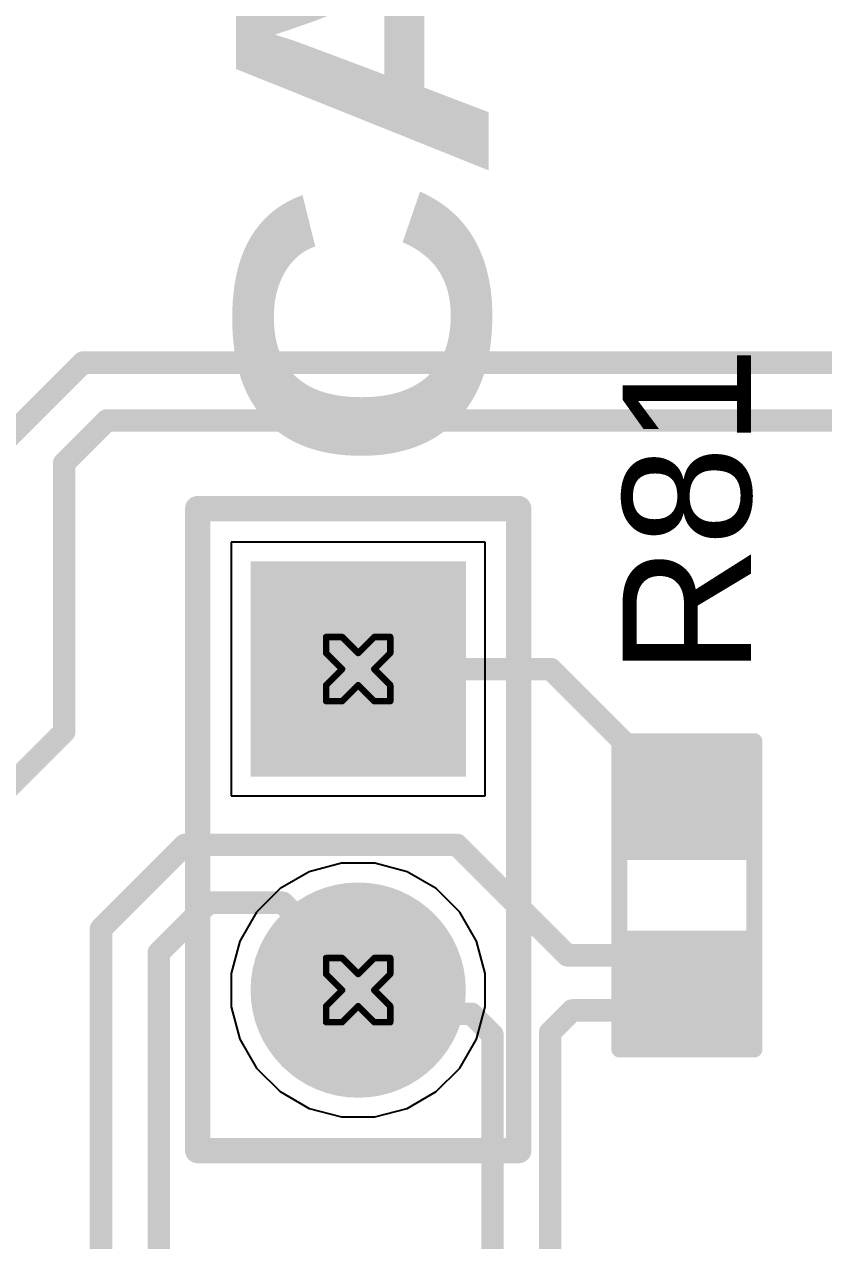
# Model space of a CAD drawing. Header units: inches. Extents: x -3 to 5259, y -3 to 5282.
# Drawn here: x 133.91 to 140.24, y 22.2 to 31.83 of the extents above; entities that cross this region are included whole.
import ezdxf

# ---------------------------------------------------------------- set-up
doc = ezdxf.new("R2010")
doc.units = ezdxf.units.IN
for name, color, linetype in [('Bottom Layer', 5, 'Continuous'), ('Bottom Solder', 6, 'Continuous'), ('Drill Drawing', 1, 'Continuous'), ('Layer 1', 16, 'Continuous'), ('Layer 2', 76, 'Continuous'), ('Multi-Layer', 9, 'Continuous'), ('Pad Holes', 156, 'Continuous'), ('Top Layer', 1, 'Continuous'), ('Top Overlay', 2, 'Continuous'), ('Top Paste', 8, 'Continuous'), ('Top Solder', 216, 'Continuous')]:
    doc.layers.add(name, color=color, linetype=linetype)
doc.styles.add('Arial', font='', dxfattribs={"height": 0.2})
doc.styles.add('Arial Black_Bold', font='', dxfattribs={"height": 0.2})
doc.styles.get('Arial').set_extended_font_data('Arial')
doc.styles.get('Arial Black_Bold').set_extended_font_data('Arial Black', bold=True)

# ---------------------------------------------------------------- blocks, each defined once
blk = doc.blocks.new('R___0603_79')
at = {"layer": 'Top Layer'}
for points in [[(-0.381, 0.4445), (-0.381, -0.4445), (-1.143, -0.4445), (-1.143, 0.4445)], [(1.143, 0.4445), (1.143, -0.4445), (0.381, -0.4445), (0.381, 0.4445)]]:
    blk.add_hatch(color=1, dxfattribs=at).paths.add_polyline_path(points)
at = {"layer": 'Top Paste'}
for points in [[(-0.381, 0.4445), (-0.381, -0.4445), (-1.143, -0.4445), (-1.143, 0.4445)], [(1.143, 0.4445), (1.143, -0.4445), (0.381, -0.4445), (0.381, 0.4445)]]:
    blk.add_hatch(color=8, dxfattribs=at).paths.add_polyline_path(points)
at = {"layer": 'Top Solder'}
for points in [[(-0.2794, 0.5461), (-0.2794, -0.5461), (-1.2446, -0.5461), (-1.2446, 0.5461)], [(1.2446, 0.5461), (1.2446, -0.5461), (0.2794, -0.5461), (0.2794, 0.5461)]]:
    blk.add_hatch(color=216, dxfattribs=at).paths.add_polyline_path(points)
at = {"layer": 'Top Overlay'}
for points in [[(1.2192, 0.5334, 0.127, 0.127, 0), (-1.2192, 0.5334, 0.127, 0.127, 0)], [(-1.2192, -0.5334, 0.127, 0.127, 0), (-1.2192, 0.5334, 0.127, 0.127, 0)], [(1.2192, -0.5334, 0.127, 0.127, 0), (1.2192, 0.5334, 0.127, 0.127, 0)], [(1.2192, -0.5334, 0.127, 0.127, 0), (-1.2192, -0.5334, 0.127, 0.127, 0)]]:
    blk.add_lwpolyline(points, format="xyseb", dxfattribs=at)
for points in [[(-1.25095, 0.5334, 0.0635, 0.0635, 1), (-1.18745, 0.5334, 0.0635, 0.0635, 1)], [(-1.25095, 0.5334, 0.0635, 0.0635, 1), (-1.18745, 0.5334, 0.0635, 0.0635, 1)], [(1.18745, 0.5334, 0.0635, 0.0635, 1), (1.25095, 0.5334, 0.0635, 0.0635, 1)], [(1.18745, 0.5334, 0.0635, 0.0635, 1), (1.25095, 0.5334, 0.0635, 0.0635, 1)], [(-1.25095, -0.5334, 0.0635, 0.0635, 1), (-1.18745, -0.5334, 0.0635, 0.0635, 1)], [(-1.25095, -0.5334, 0.0635, 0.0635, 1), (-1.18745, -0.5334, 0.0635, 0.0635, 1)], [(1.18745, -0.5334, 0.0635, 0.0635, 1), (1.25095, -0.5334, 0.0635, 0.0635, 1)], [(1.18745, -0.5334, 0.0635, 0.0635, 1), (1.25095, -0.5334, 0.0635, 0.0635, 1)]]:
    blk.add_lwpolyline(points, format="xyseb", close=True, dxfattribs=at)
blk = doc.blocks.new('HDR1X2__187')
at = {"layer": 'Bottom Layer'}
blk.add_hatch(color=5, dxfattribs=at).paths.add_polyline_path([(-0.75, 0.75), (0.75, 0.75), (0.75, -0.75), (-0.75, -0.75)])
h = blk.add_hatch(color=5, dxfattribs=at)
edge = h.paths.add_edge_path()
edge.add_arc((2.54, 0), 0.75, 0, 360)
at = {"layer": 'Bottom Solder'}
blk.add_hatch(color=6, dxfattribs=at).paths.add_polyline_path([(-0.8516, 0.8516), (0.8516, 0.8516), (0.8516, -0.8516), (-0.8516, -0.8516)])
h = blk.add_hatch(color=6, dxfattribs=at)
edge = h.paths.add_edge_path()
edge.add_arc((2.54, 0), 0.8516, 0, 360)
at = {"layer": 'Layer 1'}
blk.add_hatch(color=16, dxfattribs=at).paths.add_polyline_path([(-0.75, 0.75), (0.75, 0.75), (0.75, -0.75), (-0.75, -0.75)])
h = blk.add_hatch(color=16, dxfattribs=at)
edge = h.paths.add_edge_path()
edge.add_arc((2.54, 0), 0.75, 0, 360)
at = {"layer": 'Layer 2'}
blk.add_hatch(color=76, dxfattribs=at).paths.add_polyline_path([(-0.75, 0.75), (0.75, 0.75), (0.75, -0.75), (-0.75, -0.75)])
h = blk.add_hatch(color=76, dxfattribs=at)
edge = h.paths.add_edge_path()
edge.add_arc((2.54, 0), 0.75, 0, 360)
at = {"layer": 'Multi-Layer'}
blk.add_hatch(color=9, dxfattribs=at).paths.add_polyline_path([(-0.75, 0.75), (0.75, 0.75), (0.75, -0.75), (-0.75, -0.75)])
h = blk.add_hatch(color=9, dxfattribs=at)
edge = h.paths.add_edge_path()
edge.add_arc((2.54, 0), 0.75, 0, 360)
at = {"layer": 'Pad Holes'}
h = blk.add_hatch(color=7, dxfattribs=at)
edge = h.paths.add_edge_path()
edge.add_arc((0, 0), 0.45, 0, 360)
h = blk.add_hatch(color=7, dxfattribs=at)
edge = h.paths.add_edge_path()
edge.add_arc((2.54, 0), 0.45, 0, 360)
at = {"layer": 'Top Layer'}
blk.add_hatch(color=1, dxfattribs=at).paths.add_polyline_path([(-0.75, 0.75), (0.75, 0.75), (0.75, -0.75), (-0.75, -0.75)])
h = blk.add_hatch(color=1, dxfattribs=at)
edge = h.paths.add_edge_path()
edge.add_arc((2.54, 0), 0.75, 0, 360)
at = {"layer": 'Top Solder'}
blk.add_hatch(color=216, dxfattribs=at).paths.add_polyline_path([(-0.8516, 0.8516), (0.8516, 0.8516), (0.8516, -0.8516), (-0.8516, -0.8516)])
h = blk.add_hatch(color=216, dxfattribs=at)
edge = h.paths.add_edge_path()
edge.add_arc((2.54, 0), 0.8516, 0, 360)
at = {"layer": 'Top Overlay'}
for points in [[(-1.27, -1.27, 0.2, 0.2, 0), (-1.27, 1.27, 0.2, 0.2, 0)], [(3.81, 1.27, 0.2, 0.2, 0), (-1.27, 1.27, 0.2, 0.2, 0)], [(3.81, -1.27, 0.2, 0.2, 0), (3.81, 1.27, 0.2, 0.2, 0)], [(3.81, -1.27, 0.2, 0.2, 0), (-1.27, -1.27, 0.2, 0.2, 0)]]:
    blk.add_lwpolyline(points, format="xyseb", dxfattribs=at)
for points in [[(-1.32, 1.27, 0.1, 0.1, 1), (-1.22, 1.27, 0.1, 0.1, 1)], [(-1.32, 1.27, 0.1, 0.1, 1), (-1.22, 1.27, 0.1, 0.1, 1)], [(3.76, 1.27, 0.1, 0.1, 1), (3.86, 1.27, 0.1, 0.1, 1)], [(3.76, 1.27, 0.1, 0.1, 1), (3.86, 1.27, 0.1, 0.1, 1)], [(-1.32, -1.27, 0.1, 0.1, 1), (-1.22, -1.27, 0.1, 0.1, 1)], [(-1.32, -1.27, 0.1, 0.1, 1), (-1.22, -1.27, 0.1, 0.1, 1)], [(3.76, -1.27, 0.1, 0.1, 1), (3.86, -1.27, 0.1, 0.1, 1)], [(3.76, -1.27, 0.1, 0.1, 1), (3.86, -1.27, 0.1, 0.1, 1)]]:
    blk.add_lwpolyline(points, format="xyseb", close=True, dxfattribs=at)

msp = doc.modelspace()

# ---------------------------------------------------------------- linework, layer by layer
at = {"layer": 'Bottom Layer'}
for p, q in [((137.5573, 27.7293), (135.5493, 27.7293)), ((135.5493, 27.7293), (135.5493, 25.7213)), ((137.5573, 27.7293), (135.5493, 27.7293)), ((135.5493, 27.7293), (135.5493, 25.7213)), ((137.5573, 25.7213), (137.5573, 27.7293)), ((137.5573, 25.7213), (137.5573, 27.7293)), ((135.5493, 25.7213), (137.5573, 25.7213)), ((135.5493, 25.7213), (137.5573, 25.7213)), ((136.1658, 25.1209), (135.9368, 24.9887)), ((136.1658, 25.1209), (135.9368, 24.9887)), ((136.4211, 25.1893), (136.1658, 25.1209)), ((136.4211, 25.1893), (136.1658, 25.1209)), ((136.6855, 25.1893), (136.4211, 25.1893)), ((136.6855, 25.1893), (136.4211, 25.1893)), ((136.9408, 25.1209), (136.6855, 25.1893)), ((136.9408, 25.1209), (136.6855, 25.1893)), ((137.1698, 24.9887), (136.9408, 25.1209)), ((137.1698, 24.9887), (136.9408, 25.1209)), ((135.9368, 24.9887), (135.7499, 24.8017)), ((135.9368, 24.9887), (135.7499, 24.8017)), ((137.3567, 24.8017), (137.1698, 24.9887)), ((137.3567, 24.8017), (137.1698, 24.9887)), ((135.7499, 24.8017), (135.6177, 24.5728)), ((135.7499, 24.8017), (135.6177, 24.5728)), ((137.4889, 24.5728), (137.3567, 24.8017)), ((137.4889, 24.5728), (137.3567, 24.8017)), ((135.6177, 24.5728), (135.5493, 24.3175)), ((135.6177, 24.5728), (135.5493, 24.3175)), ((137.5573, 24.3175), (137.4889, 24.5728)), ((137.5573, 24.3175), (137.4889, 24.5728)), ((135.5493, 24.3175), (135.5493, 24.0531)), ((135.5493, 24.3175), (135.5493, 24.0531)), ((137.5573, 24.0531), (137.5573, 24.3175)), ((137.5573, 24.0531), (137.5573, 24.3175)), ((135.5493, 24.0531), (135.6177, 23.7977)), ((135.5493, 24.0531), (135.6177, 23.7977)), ((137.4889, 23.7977), (137.5573, 24.0531)), ((137.4889, 23.7977), (137.5573, 24.0531)), ((135.6177, 23.7977), (135.7499, 23.5688)), ((135.6177, 23.7977), (135.7499, 23.5688)), ((137.3567, 23.5688), (137.4889, 23.7977)), ((137.3567, 23.5688), (137.4889, 23.7977)), ((135.7499, 23.5688), (135.9368, 23.3819)), ((135.7499, 23.5688), (135.9368, 23.3819)), ((137.1698, 23.3819), (137.3567, 23.5688)), ((137.1698, 23.3819), (137.3567, 23.5688)), ((135.9368, 23.3819), (136.1658, 23.2497)), ((135.9368, 23.3819), (136.1658, 23.2497)), ((136.9408, 23.2497), (137.1698, 23.3819)), ((136.9408, 23.2497), (137.1698, 23.3819)), ((136.1658, 23.2497), (136.4211, 23.1813)), ((136.1658, 23.2497), (136.4211, 23.1813)), ((136.6855, 23.1813), (136.9408, 23.2497)), ((136.6855, 23.1813), (136.9408, 23.2497)), ((136.4211, 23.1813), (136.6855, 23.1813)), ((136.4211, 23.1813), (136.6855, 23.1813))]:
    msp.add_line(p, q, dxfattribs=at)
at = {"layer": 'Drill Drawing'}
for points in [[(136.2993, 26.8523, 0.0508, 0.0508, 0), (136.2993, 26.9793, 0.0508, 0.0508, 0)], [(136.2993, 26.9793, 0.0508, 0.0508, 0), (136.4263, 26.9793, 0.0508, 0.0508, 0)], [(136.4263, 26.9793, 0.0508, 0.0508, 0), (136.5533, 26.8523, 0.0508, 0.0508, 0)], [(136.5533, 26.8523, 0.0508, 0.0508, 0), (136.6803, 26.9793, 0.0508, 0.0508, 0)], [(136.6803, 26.9793, 0.0508, 0.0508, 0), (136.8073, 26.9793, 0.0508, 0.0508, 0)], [(136.8073, 26.8523, 0.0508, 0.0508, 0), (136.8073, 26.9793, 0.0508, 0.0508, 0)], [(136.2993, 26.8523, 0.0508, 0.0508, 0), (136.4263, 26.7253, 0.0508, 0.0508, 0)], [(136.6803, 26.7253, 0.0508, 0.0508, 0), (136.8073, 26.8523, 0.0508, 0.0508, 0)], [(136.2993, 26.5983, 0.0508, 0.0508, 0), (136.4263, 26.7253, 0.0508, 0.0508, 0)], [(136.6803, 26.7253, 0.0508, 0.0508, 0), (136.8073, 26.5983, 0.0508, 0.0508, 0)], [(136.2993, 26.4713, 0.0508, 0.0508, 0), (136.2993, 26.5983, 0.0508, 0.0508, 0)], [(136.4263, 26.4713, 0.0508, 0.0508, 0), (136.5533, 26.5983, 0.0508, 0.0508, 0)], [(136.5533, 26.5983, 0.0508, 0.0508, 0), (136.6803, 26.4713, 0.0508, 0.0508, 0)], [(136.8073, 26.4713, 0.0508, 0.0508, 0), (136.8073, 26.5983, 0.0508, 0.0508, 0)], [(136.2993, 26.4713, 0.0508, 0.0508, 0), (136.4263, 26.4713, 0.0508, 0.0508, 0)], [(136.6803, 26.4713, 0.0508, 0.0508, 0), (136.8073, 26.4713, 0.0508, 0.0508, 0)], [(136.2993, 24.3123, 0.0508, 0.0508, 0), (136.2993, 24.4393, 0.0508, 0.0508, 0)], [(136.2993, 24.4393, 0.0508, 0.0508, 0), (136.4263, 24.4393, 0.0508, 0.0508, 0)], [(136.4263, 24.4393, 0.0508, 0.0508, 0), (136.5533, 24.3123, 0.0508, 0.0508, 0)], [(136.5533, 24.3123, 0.0508, 0.0508, 0), (136.6803, 24.4393, 0.0508, 0.0508, 0)], [(136.6803, 24.4393, 0.0508, 0.0508, 0), (136.8073, 24.4393, 0.0508, 0.0508, 0)], [(136.8073, 24.3123, 0.0508, 0.0508, 0), (136.8073, 24.4393, 0.0508, 0.0508, 0)], [(136.2993, 24.3123, 0.0508, 0.0508, 0), (136.4263, 24.1853, 0.0508, 0.0508, 0)], [(136.6803, 24.1853, 0.0508, 0.0508, 0), (136.8073, 24.3123, 0.0508, 0.0508, 0)], [(136.2993, 24.0583, 0.0508, 0.0508, 0), (136.4263, 24.1853, 0.0508, 0.0508, 0)], [(136.6803, 24.1853, 0.0508, 0.0508, 0), (136.8073, 24.0583, 0.0508, 0.0508, 0)], [(136.2993, 23.9313, 0.0508, 0.0508, 0), (136.2993, 24.0583, 0.0508, 0.0508, 0)], [(136.4263, 23.9313, 0.0508, 0.0508, 0), (136.5533, 24.0583, 0.0508, 0.0508, 0)], [(136.5533, 24.0583, 0.0508, 0.0508, 0), (136.6803, 23.9313, 0.0508, 0.0508, 0)], [(136.8073, 23.9313, 0.0508, 0.0508, 0), (136.8073, 24.0583, 0.0508, 0.0508, 0)], [(136.2993, 23.9313, 0.0508, 0.0508, 0), (136.4263, 23.9313, 0.0508, 0.0508, 0)], [(136.6803, 23.9313, 0.0508, 0.0508, 0), (136.8073, 23.9313, 0.0508, 0.0508, 0)]]:
    msp.add_lwpolyline(points, format="xyseb", dxfattribs=at)
for points in [[(136.2866, 26.9793, 0.0254, 0.0254, 1), (136.312, 26.9793, 0.0254, 0.0254, 1)], [(136.2866, 26.9793, 0.0254, 0.0254, 1), (136.312, 26.9793, 0.0254, 0.0254, 1)], [(136.4136, 26.9793, 0.0254, 0.0254, 1), (136.439, 26.9793, 0.0254, 0.0254, 1)], [(136.4136, 26.9793, 0.0254, 0.0254, 1), (136.439, 26.9793, 0.0254, 0.0254, 1)], [(136.6676, 26.9793, 0.0254, 0.0254, 1), (136.693, 26.9793, 0.0254, 0.0254, 1)], [(136.6676, 26.9793, 0.0254, 0.0254, 1), (136.693, 26.9793, 0.0254, 0.0254, 1)], [(136.7946, 26.9793, 0.0254, 0.0254, 1), (136.82, 26.9793, 0.0254, 0.0254, 1)], [(136.7946, 26.9793, 0.0254, 0.0254, 1), (136.82, 26.9793, 0.0254, 0.0254, 1)], [(136.2866, 26.8523, 0.0254, 0.0254, 1), (136.312, 26.8523, 0.0254, 0.0254, 1)], [(136.2866, 26.8523, 0.0254, 0.0254, 1), (136.312, 26.8523, 0.0254, 0.0254, 1)], [(136.5406, 26.8523, 0.0254, 0.0254, 1), (136.566, 26.8523, 0.0254, 0.0254, 1)], [(136.5406, 26.8523, 0.0254, 0.0254, 1), (136.566, 26.8523, 0.0254, 0.0254, 1)], [(136.7946, 26.8523, 0.0254, 0.0254, 1), (136.82, 26.8523, 0.0254, 0.0254, 1)], [(136.7946, 26.8523, 0.0254, 0.0254, 1), (136.82, 26.8523, 0.0254, 0.0254, 1)], [(136.4136, 26.7253, 0.0254, 0.0254, 1), (136.439, 26.7253, 0.0254, 0.0254, 1)], [(136.4136, 26.7253, 0.0254, 0.0254, 1), (136.439, 26.7253, 0.0254, 0.0254, 1)], [(136.6676, 26.7253, 0.0254, 0.0254, 1), (136.693, 26.7253, 0.0254, 0.0254, 1)], [(136.6676, 26.7253, 0.0254, 0.0254, 1), (136.693, 26.7253, 0.0254, 0.0254, 1)], [(136.2866, 26.5983, 0.0254, 0.0254, 1), (136.312, 26.5983, 0.0254, 0.0254, 1)], [(136.2866, 26.5983, 0.0254, 0.0254, 1), (136.312, 26.5983, 0.0254, 0.0254, 1)], [(136.5406, 26.5983, 0.0254, 0.0254, 1), (136.566, 26.5983, 0.0254, 0.0254, 1)], [(136.5406, 26.5983, 0.0254, 0.0254, 1), (136.566, 26.5983, 0.0254, 0.0254, 1)], [(136.7946, 26.5983, 0.0254, 0.0254, 1), (136.82, 26.5983, 0.0254, 0.0254, 1)], [(136.7946, 26.5983, 0.0254, 0.0254, 1), (136.82, 26.5983, 0.0254, 0.0254, 1)], [(136.2866, 26.4713, 0.0254, 0.0254, 1), (136.312, 26.4713, 0.0254, 0.0254, 1)], [(136.2866, 26.4713, 0.0254, 0.0254, 1), (136.312, 26.4713, 0.0254, 0.0254, 1)], [(136.4136, 26.4713, 0.0254, 0.0254, 1), (136.439, 26.4713, 0.0254, 0.0254, 1)], [(136.4136, 26.4713, 0.0254, 0.0254, 1), (136.439, 26.4713, 0.0254, 0.0254, 1)], [(136.6676, 26.4713, 0.0254, 0.0254, 1), (136.693, 26.4713, 0.0254, 0.0254, 1)], [(136.6676, 26.4713, 0.0254, 0.0254, 1), (136.693, 26.4713, 0.0254, 0.0254, 1)], [(136.7946, 26.4713, 0.0254, 0.0254, 1), (136.82, 26.4713, 0.0254, 0.0254, 1)], [(136.7946, 26.4713, 0.0254, 0.0254, 1), (136.82, 26.4713, 0.0254, 0.0254, 1)], [(136.2866, 24.4393, 0.0254, 0.0254, 1), (136.312, 24.4393, 0.0254, 0.0254, 1)], [(136.2866, 24.4393, 0.0254, 0.0254, 1), (136.312, 24.4393, 0.0254, 0.0254, 1)], [(136.4136, 24.4393, 0.0254, 0.0254, 1), (136.439, 24.4393, 0.0254, 0.0254, 1)], [(136.4136, 24.4393, 0.0254, 0.0254, 1), (136.439, 24.4393, 0.0254, 0.0254, 1)], [(136.6676, 24.4393, 0.0254, 0.0254, 1), (136.693, 24.4393, 0.0254, 0.0254, 1)], [(136.6676, 24.4393, 0.0254, 0.0254, 1), (136.693, 24.4393, 0.0254, 0.0254, 1)], [(136.7946, 24.4393, 0.0254, 0.0254, 1), (136.82, 24.4393, 0.0254, 0.0254, 1)], [(136.7946, 24.4393, 0.0254, 0.0254, 1), (136.82, 24.4393, 0.0254, 0.0254, 1)], [(136.2866, 24.3123, 0.0254, 0.0254, 1), (136.312, 24.3123, 0.0254, 0.0254, 1)], [(136.2866, 24.3123, 0.0254, 0.0254, 1), (136.312, 24.3123, 0.0254, 0.0254, 1)], [(136.5406, 24.3123, 0.0254, 0.0254, 1), (136.566, 24.3123, 0.0254, 0.0254, 1)], [(136.5406, 24.3123, 0.0254, 0.0254, 1), (136.566, 24.3123, 0.0254, 0.0254, 1)], [(136.7946, 24.3123, 0.0254, 0.0254, 1), (136.82, 24.3123, 0.0254, 0.0254, 1)], [(136.7946, 24.3123, 0.0254, 0.0254, 1), (136.82, 24.3123, 0.0254, 0.0254, 1)], [(136.4136, 24.1853, 0.0254, 0.0254, 1), (136.439, 24.1853, 0.0254, 0.0254, 1)], [(136.4136, 24.1853, 0.0254, 0.0254, 1), (136.439, 24.1853, 0.0254, 0.0254, 1)], [(136.6676, 24.1853, 0.0254, 0.0254, 1), (136.693, 24.1853, 0.0254, 0.0254, 1)], [(136.6676, 24.1853, 0.0254, 0.0254, 1), (136.693, 24.1853, 0.0254, 0.0254, 1)], [(136.2866, 24.0583, 0.0254, 0.0254, 1), (136.312, 24.0583, 0.0254, 0.0254, 1)], [(136.2866, 24.0583, 0.0254, 0.0254, 1), (136.312, 24.0583, 0.0254, 0.0254, 1)], [(136.5406, 24.0583, 0.0254, 0.0254, 1), (136.566, 24.0583, 0.0254, 0.0254, 1)], [(136.5406, 24.0583, 0.0254, 0.0254, 1), (136.566, 24.0583, 0.0254, 0.0254, 1)], [(136.7946, 24.0583, 0.0254, 0.0254, 1), (136.82, 24.0583, 0.0254, 0.0254, 1)], [(136.7946, 24.0583, 0.0254, 0.0254, 1), (136.82, 24.0583, 0.0254, 0.0254, 1)], [(136.2866, 23.9313, 0.0254, 0.0254, 1), (136.312, 23.9313, 0.0254, 0.0254, 1)], [(136.2866, 23.9313, 0.0254, 0.0254, 1), (136.312, 23.9313, 0.0254, 0.0254, 1)], [(136.4136, 23.9313, 0.0254, 0.0254, 1), (136.439, 23.9313, 0.0254, 0.0254, 1)], [(136.4136, 23.9313, 0.0254, 0.0254, 1), (136.439, 23.9313, 0.0254, 0.0254, 1)], [(136.6676, 23.9313, 0.0254, 0.0254, 1), (136.693, 23.9313, 0.0254, 0.0254, 1)], [(136.6676, 23.9313, 0.0254, 0.0254, 1), (136.693, 23.9313, 0.0254, 0.0254, 1)], [(136.7946, 23.9313, 0.0254, 0.0254, 1), (136.82, 23.9313, 0.0254, 0.0254, 1)], [(136.7946, 23.9313, 0.0254, 0.0254, 1), (136.82, 23.9313, 0.0254, 0.0254, 1)]]:
    msp.add_lwpolyline(points, format="xyseb", close=True, dxfattribs=at)
at = {"layer": 'Layer 1'}
for p, q in [((137.5573, 27.7293), (135.5493, 27.7293)), ((135.5493, 27.7293), (135.5493, 25.7213)), ((137.5573, 25.7213), (137.5573, 27.7293)), ((135.5493, 25.7213), (137.5573, 25.7213)), ((136.1658, 25.1209), (135.9368, 24.9887)), ((136.4211, 25.1893), (136.1658, 25.1209)), ((136.6855, 25.1893), (136.4211, 25.1893)), ((136.9408, 25.1209), (136.6855, 25.1893)), ((137.1698, 24.9887), (136.9408, 25.1209)), ((135.9368, 24.9887), (135.7499, 24.8017)), ((137.3567, 24.8017), (137.1698, 24.9887)), ((135.7499, 24.8017), (135.6177, 24.5728)), ((137.4889, 24.5728), (137.3567, 24.8017)), ((135.6177, 24.5728), (135.5493, 24.3175)), ((137.5573, 24.3175), (137.4889, 24.5728)), ((135.5493, 24.3175), (135.5493, 24.0531)), ((137.5573, 24.0531), (137.5573, 24.3175)), ((135.5493, 24.0531), (135.6177, 23.7977)), ((137.4889, 23.7977), (137.5573, 24.0531)), ((135.6177, 23.7977), (135.7499, 23.5688)), ((137.3567, 23.5688), (137.4889, 23.7977)), ((135.7499, 23.5688), (135.9368, 23.3819)), ((137.1698, 23.3819), (137.3567, 23.5688)), ((135.9368, 23.3819), (136.1658, 23.2497)), ((136.9408, 23.2497), (137.1698, 23.3819)), ((136.1658, 23.2497), (136.4211, 23.1813)), ((136.6855, 23.1813), (136.9408, 23.2497)), ((136.4211, 23.1813), (136.6855, 23.1813))]:
    msp.add_line(p, q, dxfattribs=at)
at = {"layer": 'Top Layer'}
for points in [[(133.7692, 28.5434, 0.1778, 0.1778, 0), (134.3758, 29.15, 0.1778, 0.1778, 0)], [(134.3758, 29.15, 0.1778, 0.1778, 0), (141.5645, 29.15, 0.1778, 0.1778, 0)], [(134.2264, 28.354, 0.1778, 0.1778, 0), (134.5652, 28.6928, 0.1778, 0.1778, 0)], [(134.5652, 28.6928, 0.1778, 0.1778, 0), (141.7539, 28.6928, 0.1778, 0.1778, 0)], [(134.2264, 26.2274, 0.1778, 0.1778, 0), (134.2264, 28.354, 0.1778, 0.1778, 0)], [(136.5533, 26.7253, 0.1778, 0.1778, 0), (138.0772, 26.7253, 0.1778, 0.1778, 0)], [(138.0772, 26.7253, 0.1778, 0.1778, 0), (138.7982, 26.0043, 0.1778, 0.1778, 0)], [(133.6918, 25.6928, 0.1778, 0.1778, 0), (134.2264, 26.2274, 0.1778, 0.1778, 0)], [(138.7982, 25.9894, 0.1778, 0.1778, 0), (138.7982, 26.0043, 0.1778, 0.1778, 0)], [(138.7982, 25.9894, 0.1778, 0.1778, 0), (139.0903, 25.6973, 0.1778, 0.1778, 0)], [(139.0903, 25.6973, 0.1778, 0.1778, 0), (139.1538, 25.6973, 0.1778, 0.1778, 0)], [(134.5184, 24.6702, 0.1778, 0.1778, 0), (135.1826, 25.3343, 0.1778, 0.1778, 0)], [(135.1826, 25.3343, 0.1778, 0.1778, 0), (137.3346, 25.3343, 0.1778, 0.1778, 0)], [(137.3346, 25.3343, 0.1778, 0.1778, 0), (138.2086, 24.4603, 0.1778, 0.1778, 0)], [(134.9756, 24.4808, 0.1778, 0.1778, 0), (135.372, 24.8771, 0.1778, 0.1778, 0)], [(135.372, 24.8771, 0.1778, 0.1778, 0), (135.9546, 24.8771, 0.1778, 0.1778, 0)], [(135.9546, 24.8771, 0.1778, 0.1778, 0), (136.7403, 24.0914, 0.1778, 0.1778, 0)], [(134.5184, 18.0072, 0.1778, 0.1778, 0), (134.5184, 24.6702, 0.1778, 0.1778, 0)], [(134.9756, 17.8178, 0.1778, 0.1778, 0), (134.9756, 24.4808, 0.1778, 0.1778, 0)], [(138.2086, 24.4603, 0.1778, 0.1778, 0), (138.8667, 24.4603, 0.1778, 0.1778, 0)], [(138.8667, 24.4603, 0.1778, 0.1778, 0), (139.1538, 24.1733, 0.1778, 0.1778, 0)], [(139.0052, 24.0248, 0.1778, 0.1778, 0), (139.1538, 24.1733, 0.1778, 0.1778, 0)], [(136.7403, 23.9982, 0.1778, 0.1778, 0), (136.7403, 24.0914, 0.1778, 0.1778, 0)], [(136.7403, 23.9982, 0.1778, 0.1778, 0), (137.4485, 23.9982, 0.1778, 0.1778, 0)], [(137.4485, 23.9982, 0.1778, 0.1778, 0), (137.6153, 23.8314, 0.1778, 0.1778, 0)], [(138.0725, 23.8506, 0.1778, 0.1778, 0), (138.2467, 24.0248, 0.1778, 0.1778, 0)], [(138.2467, 24.0248, 0.1778, 0.1778, 0), (139.0052, 24.0248, 0.1778, 0.1778, 0)], [(137.6153, 21.5736, 0.1778, 0.1778, 0), (137.6153, 23.8314, 0.1778, 0.1778, 0)], [(138.0725, 21.6366, 0.1778, 0.1778, 0), (138.0725, 23.8506, 0.1778, 0.1778, 0)]]:
    msp.add_lwpolyline(points, format="xyseb", dxfattribs=at)
for points in [[(134.3313, 29.15, 0.0889, 0.0889, 1), (134.4202, 29.15, 0.0889, 0.0889, 1)], [(134.3313, 29.15, 0.0889, 0.0889, 1), (134.4202, 29.15, 0.0889, 0.0889, 1)], [(134.5207, 28.6928, 0.0889, 0.0889, 1), (134.6096, 28.6928, 0.0889, 0.0889, 1)], [(134.5207, 28.6928, 0.0889, 0.0889, 1), (134.6096, 28.6928, 0.0889, 0.0889, 1)], [(134.182, 28.354, 0.0889, 0.0889, 1), (134.2709, 28.354, 0.0889, 0.0889, 1)], [(134.182, 28.354, 0.0889, 0.0889, 1), (134.2709, 28.354, 0.0889, 0.0889, 1)], [(136.5089, 26.7253, 0.0889, 0.0889, 1), (136.5978, 26.7253, 0.0889, 0.0889, 1)], [(138.0327, 26.7253, 0.0889, 0.0889, 1), (138.1216, 26.7253, 0.0889, 0.0889, 1)], [(138.0327, 26.7253, 0.0889, 0.0889, 1), (138.1216, 26.7253, 0.0889, 0.0889, 1)], [(134.182, 26.2274, 0.0889, 0.0889, 1), (134.2709, 26.2274, 0.0889, 0.0889, 1)], [(134.182, 26.2274, 0.0889, 0.0889, 1), (134.2709, 26.2274, 0.0889, 0.0889, 1)], [(138.7537, 26.0043, 0.0889, 0.0889, 1), (138.8426, 26.0043, 0.0889, 0.0889, 1)], [(138.7537, 26.0043, 0.0889, 0.0889, 1), (138.8426, 26.0043, 0.0889, 0.0889, 1)], [(138.7537, 25.9894, 0.0889, 0.0889, 1), (138.8426, 25.9894, 0.0889, 0.0889, 1)], [(138.7537, 25.9894, 0.0889, 0.0889, 1), (138.8426, 25.9894, 0.0889, 0.0889, 1)], [(139.0458, 25.6973, 0.0889, 0.0889, 1), (139.1347, 25.6973, 0.0889, 0.0889, 1)], [(139.0458, 25.6973, 0.0889, 0.0889, 1), (139.1347, 25.6973, 0.0889, 0.0889, 1)], [(139.1093, 25.6973, 0.0889, 0.0889, 1), (139.1982, 25.6973, 0.0889, 0.0889, 1)], [(135.1381, 25.3343, 0.0889, 0.0889, 1), (135.227, 25.3343, 0.0889, 0.0889, 1)], [(135.1381, 25.3343, 0.0889, 0.0889, 1), (135.227, 25.3343, 0.0889, 0.0889, 1)], [(137.2902, 25.3343, 0.0889, 0.0889, 1), (137.3791, 25.3343, 0.0889, 0.0889, 1)], [(137.2902, 25.3343, 0.0889, 0.0889, 1), (137.3791, 25.3343, 0.0889, 0.0889, 1)], [(135.3275, 24.8771, 0.0889, 0.0889, 1), (135.4164, 24.8771, 0.0889, 0.0889, 1)], [(135.3275, 24.8771, 0.0889, 0.0889, 1), (135.4164, 24.8771, 0.0889, 0.0889, 1)], [(135.9102, 24.8771, 0.0889, 0.0889, 1), (135.9991, 24.8771, 0.0889, 0.0889, 1)], [(135.9102, 24.8771, 0.0889, 0.0889, 1), (135.9991, 24.8771, 0.0889, 0.0889, 1)], [(134.474, 24.6702, 0.0889, 0.0889, 1), (134.5629, 24.6702, 0.0889, 0.0889, 1)], [(134.474, 24.6702, 0.0889, 0.0889, 1), (134.5629, 24.6702, 0.0889, 0.0889, 1)], [(134.9312, 24.4808, 0.0889, 0.0889, 1), (135.0201, 24.4808, 0.0889, 0.0889, 1)], [(134.9312, 24.4808, 0.0889, 0.0889, 1), (135.0201, 24.4808, 0.0889, 0.0889, 1)], [(138.1642, 24.4603, 0.0889, 0.0889, 1), (138.2531, 24.4603, 0.0889, 0.0889, 1)], [(138.1642, 24.4603, 0.0889, 0.0889, 1), (138.2531, 24.4603, 0.0889, 0.0889, 1)], [(138.8223, 24.4603, 0.0889, 0.0889, 1), (138.9112, 24.4603, 0.0889, 0.0889, 1)], [(138.8223, 24.4603, 0.0889, 0.0889, 1), (138.9112, 24.4603, 0.0889, 0.0889, 1)], [(139.1093, 24.1733, 0.0889, 0.0889, 1), (139.1982, 24.1733, 0.0889, 0.0889, 1)], [(139.1093, 24.1733, 0.0889, 0.0889, 1), (139.1982, 24.1733, 0.0889, 0.0889, 1)], [(136.6959, 24.0914, 0.0889, 0.0889, 1), (136.7848, 24.0914, 0.0889, 0.0889, 1)], [(136.6959, 24.0914, 0.0889, 0.0889, 1), (136.7848, 24.0914, 0.0889, 0.0889, 1)], [(136.6959, 23.9982, 0.0889, 0.0889, 1), (136.7848, 23.9982, 0.0889, 0.0889, 1)], [(136.6959, 23.9982, 0.0889, 0.0889, 1), (136.7848, 23.9982, 0.0889, 0.0889, 1)], [(137.4041, 23.9982, 0.0889, 0.0889, 1), (137.493, 23.9982, 0.0889, 0.0889, 1)], [(137.4041, 23.9982, 0.0889, 0.0889, 1), (137.493, 23.9982, 0.0889, 0.0889, 1)], [(138.2022, 24.0248, 0.0889, 0.0889, 1), (138.2911, 24.0248, 0.0889, 0.0889, 1)], [(138.2022, 24.0248, 0.0889, 0.0889, 1), (138.2911, 24.0248, 0.0889, 0.0889, 1)], [(138.9608, 24.0248, 0.0889, 0.0889, 1), (139.0497, 24.0248, 0.0889, 0.0889, 1)], [(138.9608, 24.0248, 0.0889, 0.0889, 1), (139.0497, 24.0248, 0.0889, 0.0889, 1)], [(137.5709, 23.8314, 0.0889, 0.0889, 1), (137.6598, 23.8314, 0.0889, 0.0889, 1)], [(137.5709, 23.8314, 0.0889, 0.0889, 1), (137.6598, 23.8314, 0.0889, 0.0889, 1)], [(138.0281, 23.8506, 0.0889, 0.0889, 1), (138.117, 23.8506, 0.0889, 0.0889, 1)], [(138.0281, 23.8506, 0.0889, 0.0889, 1), (138.117, 23.8506, 0.0889, 0.0889, 1)]]:
    msp.add_lwpolyline(points, format="xyseb", close=True, dxfattribs=at)

# ---------------------------------------------------------------- block references
at = {"rotation": 270}
for name, p in [('HDR1X2__187', (136.5533, 26.7253)), ('R___0603_79', (139.1538, 24.9353))]:
    msp.add_blockref(name, p, dxfattribs=at)

# ---------------------------------------------------------------- texts
at = {"layer": 'Top Overlay'}
for s, height, style, p in [('CAN', 2, 'Arial Black_Bold', (137.5863, 28.2816)), ('R81', 1.016, 'Arial', (139.6614, 26.6743))]:
    msp.add_text(s, height=height, rotation=90, dxfattribs=dict(at, style=style)).set_placement(p)

doc.saveas('drawing.dxf')
